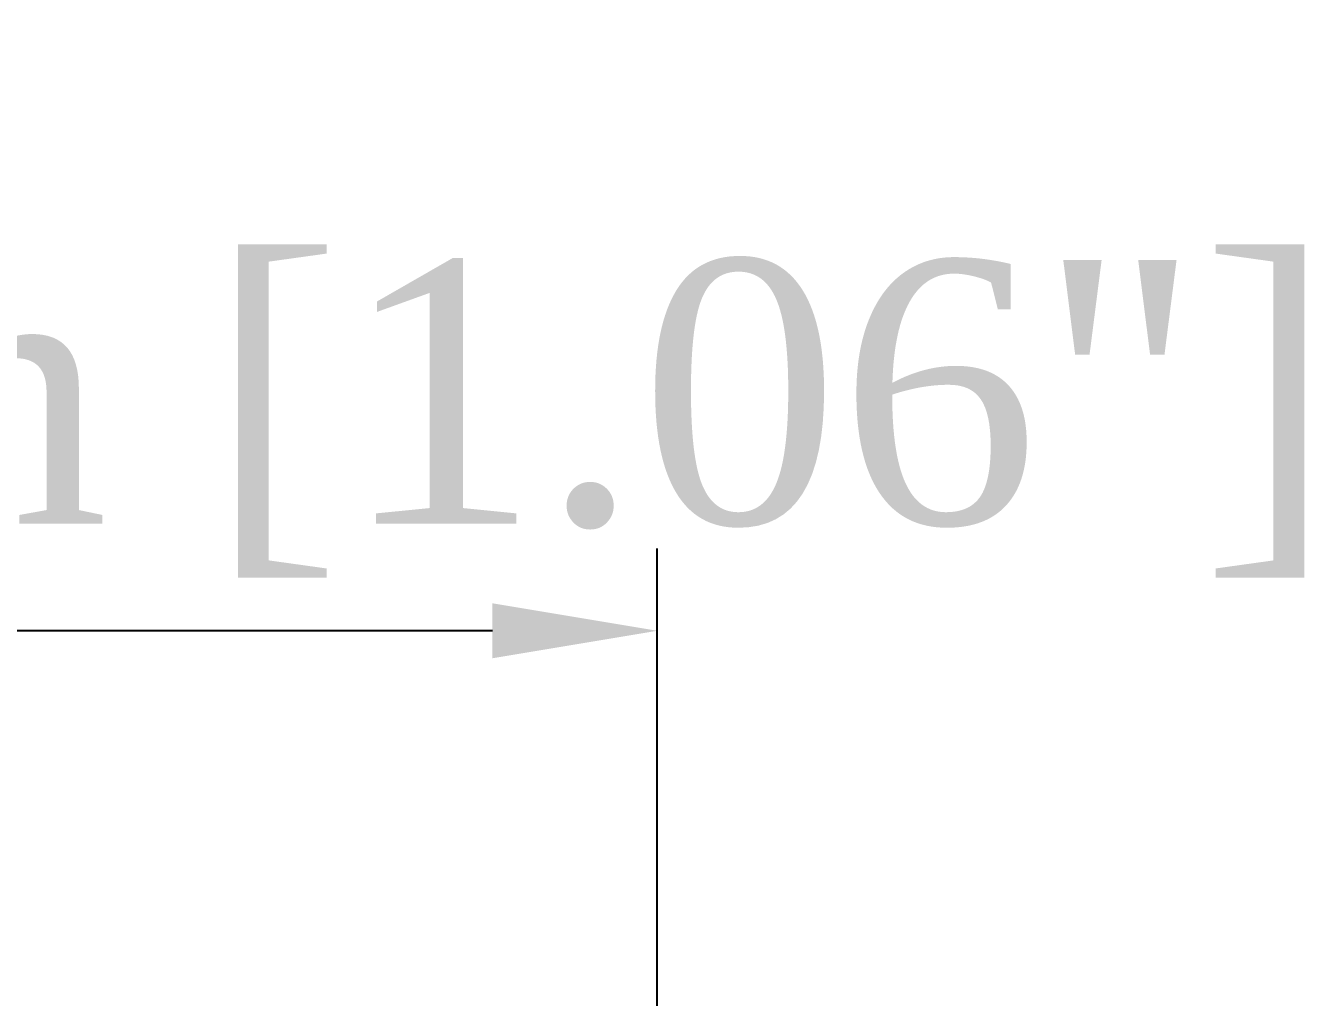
# Model space of a CAD drawing. Extents: x 222 to 1672, y 144 to 807.
# Drawn here: x 930.78 to 969.55, y 486.94 to 516.42 of the extents above; entities that cross this region are included whole.
import ezdxf

# ---------------------------------------------------------------- set-up
doc = ezdxf.new("R2010")
doc.units = 0
doc.header["$LTSCALE"] = 2
doc.header["$MEASUREMENT"] = 0
doc.layers.get('DEFPOINTS').update_dxf_attribs({"linetype": 'CONTINUOUS'})
doc.layers.add('DIM', color=7, linetype='CONTINUOUS')
doc.styles.get("Standard").update_dxf_attribs({"font": 'TIMES.TTF'})
doc.dimstyles.new('ISO-25', dxfattribs={"dimscale": 2, "dimtxt": 4, "dimasz": 2.5, "dimexe": 1.25, "dimexo": 0.625, "dimtad": 0, "dimdec": 4, "dimdsep": 46, "dimtxsty": 'Standard', "dimcen": 2.5, "dimadec": 0, "dimazin": 0, "dimtfac": 1, "dimtdec": 4, "dimtmove": 0, "dimatfit": 3, "dimfxl": 0, "dimtolj": 1, "dimtzin": 0, "dimarcsym": 0})

# ---------------------------------------------------------------- blocks, each defined once
blk = doc.blocks.new('*D208')
at = {"layer": 'DEFPOINTS', "color": 0}
for p in [(922.93, 498.063), (922.93, 478.992), (949.93, 478.992)]:
    blk.add_point(p, dxfattribs=at)
at = {"layer": 'DIM', "color": 0, "lineweight": -2}
for p, q in [((922.93, 480.242), (922.93, 500.563)), ((949.93, 480.242), (949.93, 500.563)), ((944.93, 498.063), (927.93, 498.063))]:
    blk.add_line(p, q, dxfattribs=at)
at = {"layer": 'DIM', "color": 0}
for points in [[(927.93, 498.897), (927.93, 497.23), (922.93, 498.063)], [(944.93, 497.23), (944.93, 498.897), (949.93, 498.063)]]:
    blk.add_solid(points, dxfattribs=at)
at = {"layer": 'DIM', "color": 0, "insert": (936.43, 504.49), "char_height": 8, "attachment_point": 5}
blk.add_mtext('\\A1;27mm [1.06"]', dxfattribs=at)

msp = doc.modelspace()

# ---------------------------------------------------------------- dimensions: what is measured, and where the dimension line sits
at = {"layer": 'DIM'}
dim = msp.add_linear_dim(base=(922.93035, 498.06324), p1=(949.93037, 478.99209), p2=(922.93035, 478.99209), dimstyle='ISO-25', override={"dimtad": 1, "dimpost": 'mm'}, dxfattribs=at)
dim.commit()
dim.dimension.update_dxf_attribs({"geometry": '*D208', "text_midpoint": (936.43036, 498.06324), "dimtype": 160})

doc.saveas('drawing.dxf')
